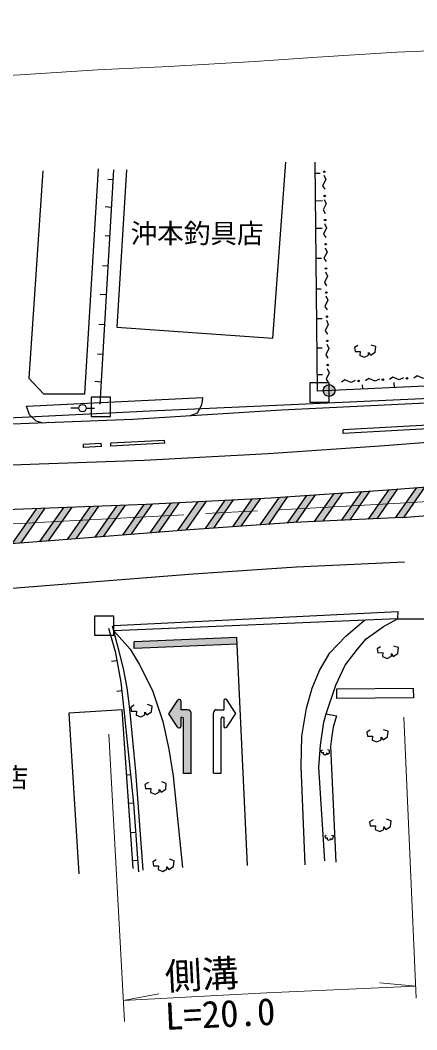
# Model space of a CAD drawing. Units: millimetres at full size, sheet at 1:1000; details may follow other scales. Extents: x 40000 to 680000, y 20000 to 380000.
# Drawn here: x 177140 to 204007, y 270821 to 339174 of the extents above; entities that cross this region are included whole.
import ezdxf
from ezdxf.enums import TextEntityAlignment as Align

# ---------------------------------------------------------------- set-up
doc = ezdxf.new("R2010")
doc.units = ezdxf.units.MM
doc.header["$LTSCALE"] = 1000
doc.linetypes.add('CHAIN', pattern=[18.5, 12, -1.5, 3.5, -1.5])
for name, color, linetype, lineweight in [('M-BGD', 7, 'Continuous', 25), ('M-BMK', 2, 'CHAIN', 13), ('M-STR-HTXT', 7, 'Continuous', 13), ('M-STR-STRC', 7, 'Continuous', 25), ('M-TTL', 2, 'Continuous', 13)]:
    doc.layers.add(name, color=color, linetype=linetype, lineweight=lineweight)
doc.layers.add('M-BMK-HTXT', color=7, linetype='Continuous')
doc.styles.add('ＭＳ ゴシック', font='')
doc.styles.get('ＭＳ ゴシック').set_extended_font_data('MS Gothic')

msp = doc.modelspace()

# ---------------------------------------------------------------- hatches: boundary and pattern name
at = {"layer": 'M-STR-STRC'}
for points in [[(198404, 314317, 0.41421), (197852, 314440, 0.41421), (197729, 313887, 1)], [(195278, 306916), (194702, 306876), (193397, 305003), (193972, 305042)], [(197136, 307045), (196559, 307005), (195251, 305128), (195686, 305157), (195825, 305164)], [(198994, 307175), (198417, 307135), (197086, 305224), (197653, 305251)], [(200851, 307304), (200275, 307264), (198914, 305312), (199481, 305339)], [(202713, 307440), (202133, 307395), (200742, 305399), (201310, 305426)], [(204581, 307585), (204001, 307540), (202570, 305486), (203023, 305508), (203141, 305517)], [(182465, 306281), (181902, 306260), (180341, 304020), (180921, 304066)], [(184279, 306348), (183716, 306327), (182212, 304169), (182793, 304215)], [(186097, 306422), (185677, 306400), (185530, 306395), (184083, 304318), (184664, 304364)], [(187931, 306516), (187362, 306487), (185954, 304467), (186535, 304514)], [(189764, 306611), (189195, 306581), (187826, 304616), (188406, 304663)], [(191597, 306705), (191028, 306676), (189687, 304752), (190263, 304791)], [(193430, 306799), (192861, 306770), (191542, 304877), (192118, 304916)], [(178836, 306146), (178543, 306135), (178273, 306125), (176600, 303724), (177180, 303770)], [(180650, 306214), (180087, 306193), (178470, 303871), (178908, 303906), (179050, 303917)], [(191842, 296924), (191821, 297374), (184852, 297093), (184870, 296644)], [(188012, 292474), (188012, 293094, 0.74206), (187829, 293149), (187212, 292224), (187829, 291299, 0.74206), (188012, 291354), (188012, 291974), (188112, 291974, -0.41421), (188212, 291874), (188212, 288168), (188712, 288168), (188712, 292274, 0.41388), (188512, 292474)]]:
    msp.add_hatch(color=256, dxfattribs=at).paths.add_polyline_path(points)
h = msp.add_hatch(color=256, dxfattribs=at)
edge = h.paths.add_edge_path()
edge.add_line((190845, 291991), (190945, 291991))

# ---------------------------------------------------------------- linework, layer by layer
at = {"layer": 'M-BGD'}
for p, q in [((182558, 313184), (183488, 329034)), ((197450, 328804), (197138, 328801)), ((183071, 328400), (183450, 328378)), ((197627, 326936), (197154, 326932)), ((182904, 326550), (183341, 326525)), ((197597, 325073), (197171, 325069)), ((182886, 324601), (183227, 324581)), ((197546, 323037), (197189, 323034)), ((182727, 322564), (183107, 322541)), ((182563, 320636), (182994, 320611)), ((197523, 320973), (197207, 320970)), ((182475, 318605), (182875, 318581)), ((197601, 318955), (197225, 318952)), ((182382, 316579), (182756, 316557)), ((197587, 316978), (197243, 316975)), ((197615, 315175), (197259, 315172)), ((182199, 314727), (182647, 314701)), ((200312, 314490), (200325, 314207)), ((202455, 314655), (202471, 314306)), ((181113, 312905), (180563, 312905)), ((181613, 312905), (182181, 312905)), ((224689, 312851), (199013, 311436)), ((224703, 312601), (199027, 311187)), ((199027, 311187), (199013, 311436)), ((182633, 310507), (181424, 310438)), ((181435, 310238), (181424, 310438)), ((182645, 310308), (182633, 310507)), ((186918, 310726), (183276, 310540)), ((183286, 310341), (183276, 310540)), ((186928, 310527), (183286, 310341)), ((186928, 310527), (186918, 310726)), ((182645, 310308), (181435, 310238)), ((202709, 298645), (183484, 297832)), ((183324, 295768), (183692, 295835)), ((183681, 293755), (184020, 293791)), ((184357, 288075), (184616, 288102)), ((184490, 286164), (184815, 286198)), ((184629, 284173), (184956, 284196)), ((184761, 282279), (185089, 282302))]:
    msp.add_line(p, q, dxfattribs=at)
for points in [[(184342, 329053), (183682, 318386), (194249, 317642), (195136, 329566)], [(211380, 314720), (197269, 314065), (197131, 329563)], [(178669, 328966), (177733, 314949), (178713, 313880), (181529, 313880), (182454, 329113)], [(197705, 328680), (197834, 328387), (197625, 327964), (197775, 327733)], [(197735, 327044), (197863, 326751), (197655, 326328), (197805, 326097)], [(197764, 325409), (197893, 325115), (197685, 324693), (197834, 324461)], [(197794, 323773), (197923, 323480), (197714, 323057), (197864, 322826)], [(197824, 322138), (197952, 321844), (197744, 321421), (197894, 321190)], [(197853, 320502), (197982, 320209), (197774, 319786), (197923, 319555)], [(197883, 318866), (198012, 318573), (197803, 318150), (197953, 317919)], [(197912, 317231), (198041, 316937), (197833, 316515), (197982, 316283)], [(200015, 317140), (199777, 317004), (199820, 316733), (200176, 316741), (200150, 316479), (200464, 316352), (200744, 316496), (200744, 316674), (200879, 316487), (201193, 316691), (201227, 317080), (200922, 317182)], [(118786, 309339), (124751, 309598), (135383, 310159), (146918, 310739), (160158, 311405), (170870, 311984), (185919, 312719), (195002, 313138), (206362, 313662), (217750, 314346), (230125, 315001), (241084, 315578), (245356, 315803)], [(245483, 315400), (231061, 314652), (223595, 314153), (203210, 313179), (194851, 312780), (184766, 312132), (169542, 311559), (154595, 310736), (152034, 310567)], [(197942, 315595), (198071, 315302), (197862, 314879), (198012, 314648)], [(199839, 314774), (199551, 314634), (199120, 314827), (198895, 314668)], [(201472, 314865), (201184, 314725), (200754, 314917), (200528, 314759)], [(203106, 314956), (202817, 314816), (202387, 315008), (202162, 314850)], [(204739, 315047), (204451, 314907), (204020, 315099), (203795, 314941)], [(177576, 313032), (189486, 313633), (189474, 313382), (189388, 313076), (189130, 312576), (188658, 312382)], [(178688, 311903), (178231, 312032), (177762, 312445), (177576, 313032)], [(183484, 298184), (202717, 299152), (202709, 298645)], [(183373, 298160), (183777, 296647), (184140, 295170), (184361, 293971), (184539, 292541), (184958, 288308), (185447, 281624)], [(197770, 282271), (197379, 288589), (197473, 290086), (197704, 291657), (197866, 292210), (198519, 294159), (199161, 295506), (199989, 296597), (200571, 297284), (201743, 298129), (202709, 298645), (206475, 298645)], [(183127, 298018), (183583, 296438), (183960, 294352), (184160, 292478), (184820, 286148), (185144, 281505)], [(201552, 296758), (201314, 296623), (201357, 296352), (201713, 296360), (201687, 296097), (202001, 295970), (202281, 296114), (202281, 296292), (202416, 296106), (202730, 296309), (202764, 296699), (202459, 296801)], [(184863, 292794), (184625, 292658), (184668, 292387), (185024, 292396), (184998, 292133), (185312, 292006), (185592, 292150), (185592, 292328), (185727, 292141), (186041, 292345), (186075, 292735), (185770, 292836)], [(184799, 281741), (184050, 292475), (180444, 292249), (181123, 281390)], [(197866, 292210), (198568, 292076), (198335, 291301), (198243, 290714), (198151, 290001), (198520, 282170)], [(200853, 291097), (200615, 290961), (200658, 290690), (201014, 290698), (200988, 290436), (201302, 290309), (201582, 290453), (201582, 290631), (201717, 290444), (202031, 290648), (202065, 291037), (201760, 291139)], [(197611, 289754), (197516, 289700), (197533, 289591), (197675, 289595), (197665, 289490), (197791, 289439), (197903, 289496), (197903, 289568), (197957, 289493), (198082, 289574), (198096, 289730), (197974, 289771)], [(185827, 287558), (185590, 287422), (185632, 287151), (185988, 287160), (185963, 286897), (186276, 286770), (186556, 286914), (186556, 287092), (186692, 286905), (187006, 287109), (187039, 287499), (186734, 287600)], [(201051, 285033), (200813, 284898), (200856, 284626), (201212, 284635), (201186, 284372), (201500, 284245), (201780, 284389), (201780, 284567), (201915, 284381), (202229, 284584), (202263, 284974), (201958, 285075)], [(197877, 283970), (197782, 283916), (197799, 283807), (197941, 283810), (197931, 283705), (198056, 283655), (198168, 283712), (198168, 283783), (198222, 283709), (198348, 283790), (198362, 283946), (198239, 283987)], [(186355, 282331), (186117, 282196), (186160, 281925), (186516, 281933), (186490, 281671), (186804, 281543), (187084, 281688), (187084, 281865), (187220, 281679), (187533, 281882), (187567, 282272), (187262, 282374)]]:
    msp.add_lwpolyline(points, dxfattribs=at)
for points in [[(196767, 313315), (198067, 313315), (198067, 314615), (196767, 314615)], [(181952, 312341), (183252, 312341), (183252, 313641), (181952, 313641)], [(182184, 297534), (183484, 297534), (183484, 298834), (182184, 298834)], [(198591, 293255), (198585, 293914), (203769, 293959), (203774, 293300)]]:
    msp.add_lwpolyline(points, close=True, dxfattribs=at)
for centre, radius in [((197739, 328912), 50), ((197769, 327276), 50), ((197798, 325641), 50), ((197828, 324005), 50), ((197857, 322369), 50), ((197887, 320734), 50), ((197917, 319098), 50), ((197946, 317463), 50), ((197976, 315827), 50), ((200072, 314749), 50), ((201705, 314840), 50), ((203339, 314930), 50), ((181363, 312905), 250)]:
    msp.add_circle(centre, radius, dxfattribs=at)
at = {"layer": 'M-BMK'}
msp.add_line((65400, 299175), (202489, 306445), dxfattribs=at)
msp.add_lwpolyline([(323635, 313329), (311220, 312426), (303846, 312177), (284963, 311085), (265755, 310010), (252192, 309328), (231107, 308212), (202489, 306445)], dxfattribs=at)
at = {"layer": 'M-STR-HTXT'}
for p, q in [((203971, 272965), (203135, 291980)), ((183150, 290841), (184195, 271374)), ((203935, 273766), (201492, 274001)), ((184118, 272813), (186531, 273261))]:
    msp.add_line(p, q, dxfattribs=at)
for points in [[(245348, 339174), (239605, 339009), (235004, 338798), (230593, 338526), (225885, 338209), (219930, 337891), (215404, 337634), (208690, 337253), (202649, 336998), (197282, 336665), (193013, 336377), (187207, 336044), (182378, 335802), (177148, 335483), (172849, 335241)], [(184118, 272813), (193851, 273323), (203935, 273766)]]:
    msp.add_lwpolyline(points, dxfattribs=at)
at = {"layer": 'M-STR-STRC'}
for p, q in [((202033, 307387), (209323, 307953)), ((193972, 305042), (195278, 306916)), ((194124, 306835), (202033, 307387)), ((195251, 305128), (196559, 307005)), ((195825, 305164), (197136, 307045)), ((197086, 305224), (198417, 307135)), ((197653, 305251), (198994, 307175)), ((198914, 305312), (200275, 307264)), ((199481, 305339), (200851, 307304)), ((200742, 305399), (202133, 307395)), ((201310, 305426), (202713, 307440)), ((202570, 305486), (204001, 307540)), ((203141, 305517), (204581, 307585)), ((178543, 306135), (185677, 306400)), ((180341, 304020), (181902, 306260)), ((180921, 304066), (182465, 306281)), ((182212, 304169), (183716, 306327)), ((182793, 304215), (184279, 306348)), ((184083, 304318), (185530, 306395)), ((184664, 304364), (186097, 306422)), ((185677, 306400), (194124, 306835)), ((185954, 304467), (187362, 306487)), ((186535, 304514), (187931, 306516)), ((187826, 304616), (189195, 306581)), ((188406, 304663), (189764, 306611)), ((189687, 304752), (191028, 306676)), ((190263, 304791), (191597, 306705)), ((191542, 304877), (192861, 306770)), ((192118, 304916), (193430, 306799)), ((193397, 305003), (194702, 306876)), ((203023, 305508), (212880, 306305)), ((165218, 305645), (178543, 306135)), ((176600, 303724), (178273, 306125)), ((177180, 303770), (178836, 306146)), ((178470, 303871), (180087, 306193)), ((179050, 303917), (180650, 306214)), ((195686, 305157), (188627, 304680)), ((203023, 305508), (195686, 305157)), ((188627, 304680), (178908, 303906)), ((178908, 303906), (169492, 303163)), ((191821, 297374), (184852, 297093)), ((192541, 281938), (191821, 297374)), ((184870, 296644), (184852, 297093)), ((191839, 296924), (184870, 296644)), ((187212, 292224), (187829, 293149)), ((188012, 293094), (188012, 292474)), ((190945, 293110), (190945, 292491)), ((191745, 292241), (191128, 293166)), ((187829, 291299), (187212, 292224)), ((188512, 292474), (188012, 292474)), ((188012, 291974), (188012, 291354)), ((188112, 291974), (188012, 291974)), ((188212, 288168), (188212, 291874)), ((188712, 288168), (188712, 292274)), ((190245, 288185), (190245, 292291)), ((190444, 292491), (190945, 292491)), ((190745, 288185), (190745, 291891)), ((190845, 291991), (190945, 291991)), ((190945, 291991), (190945, 291371)), ((191128, 291315), (191745, 292241)), ((188712, 288168), (188212, 288168)), ((190245, 288185), (190745, 288185))]:
    msp.add_line(p, q, dxfattribs=at)
for points in [[(71258, 303983), (86691, 304771), (107326, 305872), (127645, 306928), (139609, 307566), (146222, 307908), (154616, 308256), (165107, 308643), (178432, 309133), (185544, 309397), (193942, 309830), (201812, 310379), (209090, 310944)], [(84637, 295621), (101893, 296519), (117424, 297345), (134066, 298264), (147126, 298956), (157836, 299523), (164714, 299879), (168947, 300111), (179145, 300915), (188847, 301688), (195858, 302162), (203166, 302511)], [(196453, 281999), (196180, 288679), (196211, 290695), (196545, 292597), (196907, 293947), (197415, 295142), (198124, 296341), (199198, 297481), (200472, 298550)], [(183484, 297832), (184584, 296581), (185200, 295567), (186104, 293783), (186803, 291686), (187207, 289819), (187506, 287994), (188131, 281815)]]:
    msp.add_lwpolyline(points, dxfattribs=at)
msp.add_circle((198067, 314102), 400, dxfattribs=at)
for centre, radius, start, end in [((187912, 293094), 100, 359.99999, 146.30992), ((191045, 293110), 100, 33.69006, 179.99999), ((188112, 291874), 100, 359.99999, 89.99999), ((188512, 292274), 200, 359.99999, 89.93564), ((190445, 292291), 200, 90.06434, 179.99999), ((190845, 291891), 100, 89.99999, 179.99999), ((187912, 291354), 100, 213.69006, 359.99999), ((191045, 291371), 100, 179.99999, 326.30992)]:
    msp.add_arc(centre, radius, start, end, dxfattribs=at)
at = {"layer": 'M-TTL'}
msp.add_line((190945, 291991), (190945, 291371), dxfattribs=at)
for points in [[(190945, 293110), (190945, 292491), (190444, 292491)], [(191128, 291315), (191745, 292241), (191128, 293166)], [(190245, 292291), (190245, 288185), (190745, 288185), (190745, 291891)]]:
    msp.add_lwpolyline(points, dxfattribs=at)
for centre, radius, start, end in [((191045, 293110), 100, 33.69006, 179.99999), ((190445, 292291), 200, 90.06434, 179.99999), ((190845, 291891), 100, 89.99999, 179.99999), ((191045, 291371), 100, 179.99999, 326.30992)]:
    msp.add_arc(centre, radius, start, end, dxfattribs=at)

# ---------------------------------------------------------------- texts
at = {"layer": 'M-BMK-HTXT', "style": 'ＭＳ ゴシック'}
for s, p in [('沖本釣具店', (184620, 323686)), ('（株）青木商店', (165086, 286845))]:
    msp.add_text(s, height=1320, dxfattribs=at).set_placement(p, align=Align.BOTTOM_LEFT)
at = {"layer": 'M-STR-HTXT', "style": 'ＭＳ ゴシック'}
for s, rotation, p in [('側溝', 3.003, (187017, 272965)), ('L=20.0', 2.739, (187017, 270260))]:
    msp.add_text(s, height=1833, rotation=rotation, dxfattribs=at).set_placement(p, align=Align.BOTTOM_LEFT)

doc.saveas('drawing.dxf')
